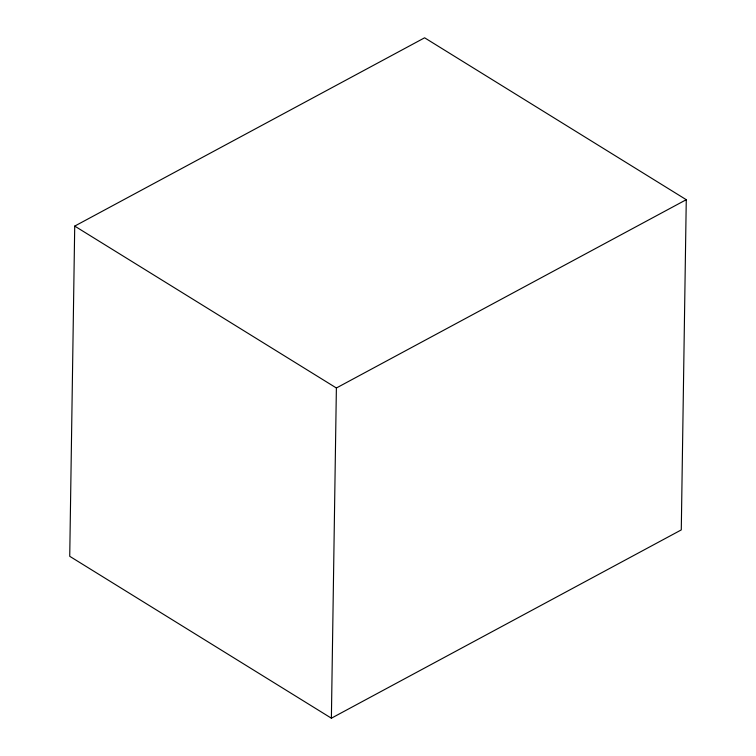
<?xml version="1.0" encoding="UTF-8"?>
<svg xmlns="http://www.w3.org/2000/svg" width="756" height="756" viewBox="0 0 756 756"><rect width="100%" height="100%" fill="white"/><g stroke="black" fill="none" stroke-linecap="round" stroke-linejoin="round"><path stroke-width="1.13" d="M74.721 226.091L69.732 556.303L331.383 718.2L681.279 529.909L686.268 199.697L424.617 37.8L74.721 226.091L336.382 387.989L331.383 718.2M336.382 387.989L686.268 199.697"/></g></svg>
